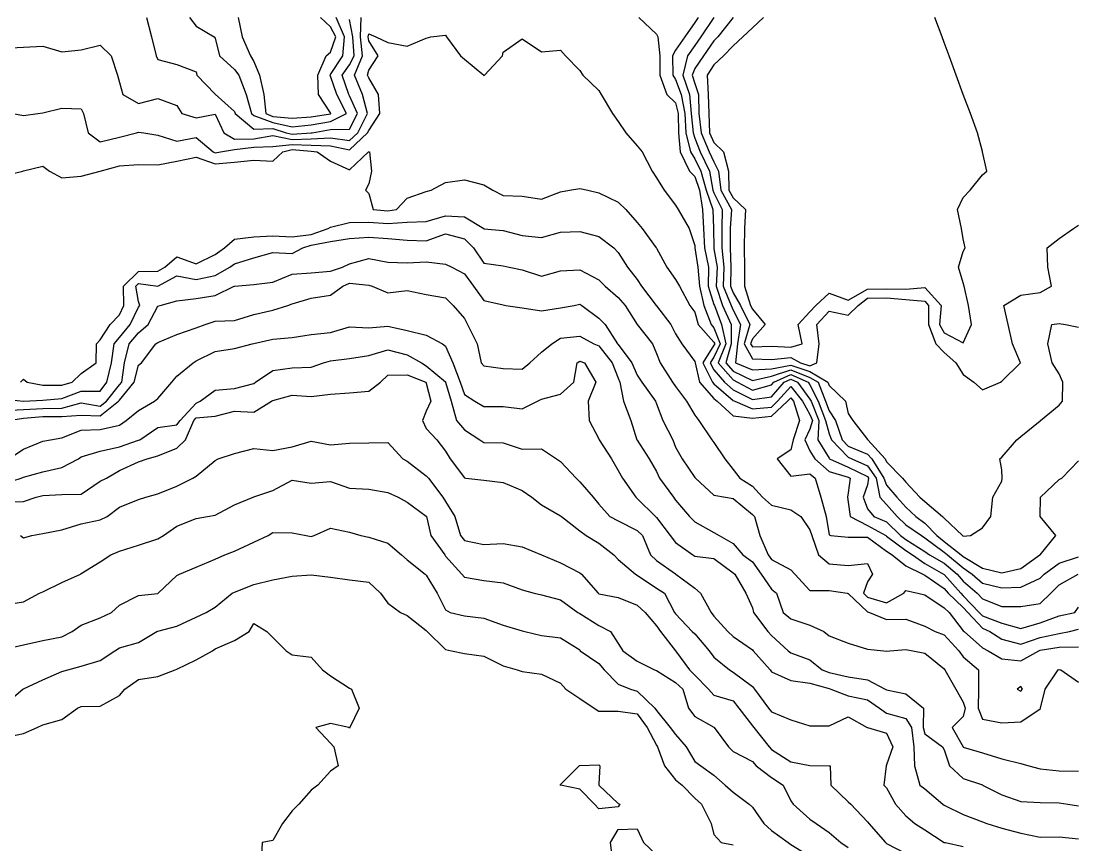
# Model space of a CAD drawing. Header units: metres. Extents: x 2681030 to 2681330, y 1246000 to 1246290.
# Drawn here: x 2681222.69 to 2681250.16, y 1246122.69 to 1246144.16 of the extents above; entities that cross this region are included whole.
import ezdxf

# ---------------------------------------------------------------- set-up
doc = ezdxf.new("R2010")
doc.units = ezdxf.units.M
doc.layers.add('BASIS_HOEHENLINIEN', color=8, linetype='Continuous')

msp = doc.modelspace()

# ---------------------------------------------------------------- linework, layer by layer
at = {"layer": 'BASIS_HOEHENLINIEN'}
for points in [[(2681222.25, 1246143.452, 0), (2681222.75, 1246143.478, 0), (2681223.25, 1246143.506, 0), (2681223.75, 1246143.356, 0), (2681224.25, 1246143.409, 0), (2681224.75, 1246143.529, 0), (2681225.032, 1246143.25, 0), (2681225.201, 1246142.75, 0), (2681225.25, 1246142.562, 0), (2681225.341, 1246142.25, 0), (2681225.75, 1246142.012, 0), (2681226.25, 1246142.145, 0), (2681226.75, 1246141.963, 0), (2681226.876, 1246141.75, 0), (2681227.25, 1246141.639, 0), (2681227.75, 1246141.737, 0), (2681227.975, 1246141.25, 0), (2681228.25, 1246141.08, 0), (2681228.75, 1246141.09, 0), (2681229.25, 1246141.174, 0), (2681229.75, 1246141.075, 0), (2681230.25, 1246141.087, 0), (2681230.75, 1246141.12, 0), (2681231.25, 1246141.049, 0), (2681231.461, 1246141.25, 0), (2681231.717, 1246141.75, 0), (2681231.589, 1246142.25, 0), (2681231.378, 1246142.75, 0), (2681231.588, 1246143.25, 0), (2681231.534, 1246143.75, 0), (2681231.551, 1246144.25, 0)], [(2681225.959, 1246144.25, 0), (2681226.089, 1246143.75, 0), (2681226.204, 1246143.25, 0), (2681226.25, 1246143.16, 0), (2681226.75, 1246143.026, 0), (2681227.25, 1246142.836, 0), (2681227.271, 1246142.75, 0), (2681227.75, 1246142.251, 0), (2681227.752, 1246142.25, 0), (2681228.25, 1246141.805, 0), (2681228.265, 1246141.75, 0), (2681228.75, 1246141.344, 0), (2681229.25, 1246141.364, 0), (2681229.599, 1246141.25, 0), (2681229.75, 1246141.208, 0), (2681230.25, 1246141.246, 0), (2681230.277, 1246141.25, 0), (2681230.75, 1246141.33, 0), (2681231.25, 1246141.341, 0), (2681231.459, 1246141.75, 0), (2681231.25, 1246142.213, 0), (2681231.229, 1246142.25, 0), (2681231.055, 1246142.75, 0), (2681231.25, 1246143.022, 0), (2681231.366, 1246143.25, 0), (2681231.333, 1246143.75, 0), (2681231.25, 1246144.197, 0)], [(2681227.074, 1246144.25, 0), (2681227.25, 1246144.026, 0), (2681227.719, 1246143.75, 0), (2681227.75, 1246143.71, 0), (2681227.861, 1246143.25, 0), (2681228.25, 1246142.899, 0), (2681228.365, 1246142.75, 0), (2681228.556, 1246142.25, 0), (2681228.693, 1246141.75, 0), (2681228.75, 1246141.703, 0), (2681229.25, 1246141.519, 0), (2681229.75, 1246141.406, 0), (2681230.25, 1246141.455, 0), (2681230.75, 1246141.538, 0), (2681231.172, 1246141.75, 0), (2681230.915, 1246142.25, 0), (2681230.75, 1246142.725, 0), (2681230.741, 1246142.75, 0), (2681230.75, 1246142.765, 0), (2681231.07, 1246143.25, 0), (2681231.116, 1246143.75, 0), (2681230.9, 1246144.25, 0)], [(2681228.342, 1246144.25, 0), (2681228.451, 1246143.75, 0), (2681228.664, 1246143.25, 0), (2681228.75, 1246143.103, 0), (2681228.898, 1246142.75, 0), (2681229.011, 1246142.25, 0), (2681229.07, 1246141.75, 0), (2681229.25, 1246141.674, 0), (2681229.75, 1246141.633, 0), (2681230.25, 1246141.665, 0), (2681230.75, 1246141.746, 0), (2681230.758, 1246141.75, 0), (2681230.75, 1246141.769, 0), (2681230.44, 1246142.25, 0), (2681230.42, 1246142.75, 0), (2681230.64, 1246143.25, 0), (2681230.75, 1246143.348, 0), (2681230.888, 1246143.75, 0), (2681230.75, 1246144.013, 0), (2681230.492, 1246144.25, 0)], [(2681238.79, 1246144.25, 0), (2681239.25, 1246143.821, 0), (2681239.285, 1246143.75, 0), (2681239.339, 1246143.25, 0), (2681239.335, 1246142.75, 0), (2681239.523, 1246142.25, 0), (2681239.75, 1246142.032, 0), (2681239.82, 1246141.75, 0), (2681239.827, 1246141.25, 0), (2681239.87, 1246140.75, 0), (2681240.112, 1246140.25, 0), (2681240.25, 1246140.111, 0), (2681240.374, 1246139.75, 0), (2681240.45, 1246139.25, 0), (2681240.478, 1246138.75, 0), (2681240.499, 1246138.25, 0), (2681240.604, 1246137.75, 0), (2681240.596, 1246137.25, 0), (2681240.75, 1246136.777, 0), (2681240.759, 1246136.75, 0), (2681240.946, 1246136.25, 0), (2681241.057, 1246135.75, 0), (2681240.857, 1246135.25, 0), (2681241.25, 1246134.808, 0), (2681241.365, 1246134.75, 0), (2681241.75, 1246134.541, 0), (2681242.25, 1246134.681, 0), (2681242.31, 1246134.75, 0), (2681242.75, 1246134.948, 0), (2681243.201, 1246134.75, 0), (2681243.25, 1246134.684, 0), (2681243.47, 1246134.25, 0), (2681243.659, 1246133.75, 0), (2681243.75, 1246133.4, 0), (2681243.813, 1246133.25, 0), (2681244.25, 1246132.796, 0), (2681244.346, 1246132.75, 0), (2681244.75, 1246132.567, 0), (2681244.978, 1246132.25, 0), (2681245.076, 1246131.75, 0), (2681245.25, 1246131.559, 0), (2681245.527, 1246131.25, 0), (2681245.75, 1246131.029, 0), (2681246.156, 1246130.75, 0), (2681246.25, 1246130.697, 0), (2681246.75, 1246130.317, 0), (2681246.836, 1246130.25, 0), (2681247.25, 1246129.908, 0), (2681247.477, 1246129.75, 0), (2681247.75, 1246129.51, 0), (2681248.25, 1246129.39, 0), (2681248.75, 1246129.405, 0), (2681249.25, 1246129.638, 0), (2681249.361, 1246129.75, 0), (2681249.75, 1246130.03, 0), (2681250.25, 1246130.198, 0)], [(2681240.335, 1246144.25, 0), (2681240.25, 1246144.126, 0), (2681239.992, 1246143.75, 0), (2681239.75, 1246143.398, 0), (2681239.669, 1246143.25, 0), (2681239.681, 1246142.75, 0), (2681239.75, 1246142.637, 0), (2681239.897, 1246142.25, 0), (2681239.986, 1246141.75, 0), (2681240.016, 1246141.25, 0), (2681240.14, 1246140.75, 0), (2681240.25, 1246140.571, 0), (2681240.411, 1246140.25, 0), (2681240.549, 1246139.75, 0), (2681240.723, 1246139.25, 0), (2681240.733, 1246138.75, 0), (2681240.745, 1246138.25, 0), (2681240.75, 1246138.228, 0), (2681240.832, 1246137.75, 0), (2681240.806, 1246137.25, 0), (2681240.976, 1246136.75, 0), (2681241.196, 1246136.25, 0), (2681241.202, 1246135.75, 0), (2681241.062, 1246135.25, 0), (2681241.25, 1246135.039, 0), (2681241.75, 1246134.792, 0), (2681242.25, 1246134.903, 0), (2681242.75, 1246135.07, 0), (2681243.25, 1246134.874, 0), (2681243.462, 1246134.75, 0), (2681243.66, 1246134.25, 0), (2681243.75, 1246133.999, 0), (2681243.915, 1246133.75, 0), (2681244.092, 1246133.25, 0), (2681244.25, 1246133.085, 0), (2681244.75, 1246132.877, 0), (2681244.868, 1246132.75, 0), (2681245.176, 1246132.25, 0), (2681245.25, 1246132.061, 0), (2681245.516, 1246131.75, 0), (2681245.75, 1246131.491, 0), (2681246.015, 1246131.25, 0), (2681246.25, 1246131.079, 0), (2681246.556, 1246130.75, 0), (2681246.75, 1246130.598, 0), (2681247.194, 1246130.25, 0), (2681247.25, 1246130.204, 0), (2681247.75, 1246129.906, 0), (2681248.25, 1246129.777, 0), (2681248.75, 1246129.894, 0), (2681249.246, 1246130.25, 0), (2681249.25, 1246130.254, 0), (2681249.664, 1246130.75, 0), (2681249.251, 1246131.25, 0), (2681249.266, 1246131.75, 0), (2681249.75, 1246132.211, 0), (2681249.818, 1246132.25, 0), (2681250.25, 1246132.703, 0)], [(2681240.749, 1246144.25, 0), (2681240.406, 1246143.75, 0), (2681240.25, 1246143.523, 0), (2681240.062, 1246143.25, 0), (2681239.942, 1246142.75, 0), (2681240.114, 1246142.25, 0), (2681240.153, 1246141.75, 0), (2681240.204, 1246141.25, 0), (2681240.25, 1246141.105, 0), (2681240.391, 1246140.75, 0), (2681240.632, 1246140.25, 0), (2681240.724, 1246139.75, 0), (2681240.75, 1246139.68, 0), (2681240.966, 1246139.25, 0), (2681240.955, 1246138.75, 0), (2681240.957, 1246138.25, 0), (2681241.009, 1246137.75, 0), (2681240.992, 1246137.25, 0), (2681241.194, 1246136.75, 0), (2681241.25, 1246136.626, 0), (2681241.44, 1246136.25, 0), (2681241.364, 1246135.75, 0), (2681241.309, 1246135.25, 0), (2681241.75, 1246135.068, 0), (2681242.25, 1246135.1, 0), (2681242.75, 1246135.192, 0), (2681243.25, 1246135.025, 0), (2681243.72, 1246134.75, 0), (2681243.75, 1246134.661, 0), (2681244.176, 1246134.25, 0), (2681244.25, 1246133.929, 0), (2681244.37, 1246133.75, 0), (2681244.75, 1246133.258, 0), (2681244.757, 1246133.25, 0), (2681245.213, 1246132.75, 0), (2681245.25, 1246132.677, 0), (2681245.667, 1246132.25, 0), (2681245.75, 1246132.144, 0), (2681246.12, 1246131.75, 0), (2681246.25, 1246131.638, 0), (2681246.709, 1246131.25, 0), (2681246.75, 1246131.201, 0), (2681247.226, 1246130.75, 0), (2681247.25, 1246130.737, 0), (2681247.441, 1246130.75, 0), (2681247.75, 1246130.95, 0), (2681247.969, 1246131.25, 0), (2681248.019, 1246131.75, 0), (2681248.25, 1246132.169, 0), (2681248.263, 1246132.25, 0), (2681248.25, 1246132.461, 0), (2681248.205, 1246132.75, 0), (2681248.25, 1246132.797, 0), (2681248.648, 1246133.25, 0), (2681248.75, 1246133.333, 0), (2681249.25, 1246133.74, 0), (2681249.263, 1246133.75, 0), (2681249.75, 1246134.147, 0), (2681249.838, 1246134.25, 0), (2681249.848, 1246134.75, 0), (2681249.75, 1246134.964, 0), (2681249.563, 1246135.25, 0), (2681249.452, 1246135.75, 0), (2681249.56, 1246136.25, 0), (2681249.75, 1246136.282, 0), (2681249.911, 1246136.25, 0), (2681250.25, 1246136.179, 0)], [(2681241.246, 1246144.25, 0), (2681240.849, 1246143.75, 0), (2681240.75, 1246143.648, 0), (2681240.476, 1246143.25, 0), (2681240.25, 1246142.92, 0), (2681240.182, 1246142.75, 0), (2681240.25, 1246142.534, 0), (2681240.344, 1246142.25, 0), (2681240.358, 1246141.75, 0), (2681240.416, 1246141.25, 0), (2681240.628, 1246140.75, 0), (2681240.75, 1246140.488, 0), (2681240.87, 1246140.25, 0), (2681240.929, 1246139.75, 0), (2681241.205, 1246139.25, 0), (2681241.174, 1246138.75, 0), (2681241.168, 1246138.25, 0), (2681241.186, 1246137.75, 0), (2681241.177, 1246137.25, 0), (2681241.25, 1246137.077, 0), (2681241.443, 1246136.75, 0), (2681241.683, 1246136.25, 0), (2681241.535, 1246135.75, 0), (2681241.75, 1246135.356, 0), (2681242.25, 1246135.336, 0), (2681242.75, 1246135.392, 0), (2681243.007, 1246135.25, 0), (2681243.25, 1246135.175, 0), (2681243.433, 1246135.25, 0), (2681243.496, 1246135.75, 0), (2681243.428, 1246136.25, 0), (2681243.75, 1246136.599, 0), (2681244.25, 1246136.496, 0), (2681244.511, 1246136.75, 0), (2681244.75, 1246136.939, 0), (2681245.25, 1246136.946, 0), (2681245.75, 1246136.9, 0), (2681246.25, 1246136.856, 0), (2681246.345, 1246136.75, 0), (2681246.338, 1246136.25, 0), (2681246.534, 1246135.75, 0), (2681246.75, 1246135.523, 0), (2681247.055, 1246135.25, 0), (2681247.25, 1246134.953, 0), (2681247.523, 1246134.75, 0), (2681247.75, 1246134.546, 0), (2681248.217, 1246134.75, 0), (2681248.25, 1246134.777, 0), (2681248.739, 1246135.25, 0), (2681248.528, 1246135.75, 0), (2681248.416, 1246136.25, 0), (2681248.309, 1246136.75, 0), (2681248.75, 1246137.018, 0), (2681249.25, 1246137.088, 0), (2681249.55, 1246137.25, 0), (2681249.452, 1246137.75, 0), (2681249.436, 1246138.25, 0), (2681249.75, 1246138.494, 0), (2681250.121, 1246138.75, 0), (2681250.25, 1246138.839, 0)], [(2681242.04, 1246144.25, 0), (2681241.75, 1246143.98, 0), (2681241.503, 1246143.75, 0), (2681241.25, 1246143.515, 0), (2681240.994, 1246143.25, 0), (2681240.75, 1246143.022, 0), (2681240.57, 1246142.75, 0), (2681240.597, 1246142.25, 0), (2681240.618, 1246141.75, 0), (2681240.635, 1246141.25, 0), (2681240.75, 1246140.991, 0), (2681241.002, 1246140.75, 0), (2681241.128, 1246140.25, 0), (2681241.139, 1246139.75, 0), (2681241.25, 1246139.553, 0), (2681241.573, 1246139.25, 0), (2681241.542, 1246138.75, 0), (2681241.537, 1246138.25, 0), (2681241.544, 1246137.75, 0), (2681241.547, 1246137.25, 0), (2681241.703, 1246136.75, 0), (2681241.75, 1246136.649, 0), (2681242.084, 1246136.25, 0), (2681241.75, 1246135.882, 0), (2681241.706, 1246135.75, 0), (2681241.75, 1246135.669, 0), (2681242.25, 1246135.691, 0), (2681242.75, 1246135.664, 0), (2681243.047, 1246135.75, 0), (2681242.948, 1246136.25, 0), (2681243.25, 1246136.579, 0), (2681243.403, 1246136.75, 0), (2681243.75, 1246137.07, 0), (2681244.25, 1246136.883, 0), (2681244.75, 1246137.177, 0), (2681245.25, 1246137.179, 0), (2681245.75, 1246137.175, 0), (2681246.25, 1246137.219, 0), (2681246.673, 1246136.75, 0), (2681246.633, 1246136.25, 0), (2681246.75, 1246136.036, 0), (2681247.25, 1246135.774, 0), (2681247.461, 1246136.25, 0), (2681247.381, 1246136.75, 0), (2681247.27, 1246137.25, 0), (2681247.25, 1246137.338, 0), (2681247.126, 1246137.75, 0), (2681247.25, 1246138.158, 0), (2681247.296, 1246138.25, 0), (2681247.25, 1246138.487, 0), (2681247.198, 1246138.75, 0), (2681247.1, 1246139.25, 0), (2681247.25, 1246139.565, 0), (2681247.427, 1246139.75, 0), (2681247.75, 1246140.15, 0), (2681247.861, 1246140.25, 0), (2681247.754, 1246140.75, 0), (2681247.75, 1246140.764, 0), (2681247.619, 1246141.25, 0), (2681247.434, 1246141.75, 0), (2681247.25, 1246142.248, 0), (2681247.249, 1246142.25, 0), (2681247.065, 1246142.75, 0), (2681246.88, 1246143.25, 0), (2681246.75, 1246143.603, 0), (2681246.695, 1246143.75, 0), (2681246.511, 1246144.25, 0)], [(2681222.468, 1246141.75, 0), (2681222.75, 1246141.703, 0), (2681223.12, 1246141.75, 0), (2681223.25, 1246141.766, 0), (2681223.75, 1246141.892, 0), (2681224.25, 1246141.874, 0), (2681224.313, 1246141.75, 0), (2681224.432, 1246141.25, 0), (2681224.75, 1246141.015, 0), (2681225.25, 1246141.131, 0), (2681225.694, 1246141.25, 0), (2681225.75, 1246141.265, 0), (2681225.884, 1246141.25, 0), (2681226.25, 1246141.186, 0), (2681226.75, 1246141.027, 0), (2681227.25, 1246141.126, 0), (2681227.697, 1246140.75, 0), (2681227.75, 1246140.725, 0), (2681227.883, 1246140.75, 0), (2681228.25, 1246140.814, 0), (2681228.75, 1246140.872, 0), (2681229.25, 1246140.893, 0), (2681229.75, 1246140.943, 0), (2681230.25, 1246140.928, 0), (2681230.75, 1246140.909, 0), (2681231.25, 1246140.803, 0), (2681231.719, 1246141.25, 0), (2681231.75, 1246141.31, 0), (2681232.039, 1246141.75, 0), (2681232.007, 1246142.25, 0), (2681231.75, 1246142.679, 0), (2681231.719, 1246142.75, 0), (2681231.75, 1246142.876, 0), (2681231.999, 1246143.25, 0), (2681231.75, 1246143.647, 0), (2681231.736, 1246143.75, 0), (2681231.75, 1246143.83, 0), (2681231.936, 1246143.75, 0), (2681232.25, 1246143.599, 0), (2681232.75, 1246143.503, 0), (2681233.25, 1246143.717, 0), (2681233.371, 1246143.75, 0), (2681233.75, 1246143.79, 0), (2681233.775, 1246143.75, 0), (2681234.144, 1246143.25, 0), (2681234.25, 1246143.169, 0), (2681234.746, 1246142.75, 0), (2681234.75, 1246142.741, 0), (2681234.764, 1246142.75, 0), (2681235.24, 1246143.25, 0), (2681235.25, 1246143.346, 0), (2681235.75, 1246143.7, 0), (2681236.25, 1246143.36, 0), (2681236.75, 1246143.397, 0), (2681236.881, 1246143.25, 0), (2681237.25, 1246142.869, 0), (2681237.33, 1246142.75, 0), (2681237.75, 1246142.352, 0), (2681237.809, 1246142.25, 0), (2681238.105, 1246141.75, 0), (2681238.25, 1246141.541, 0), (2681238.452, 1246141.25, 0), (2681238.75, 1246140.911, 0), (2681238.876, 1246140.75, 0), (2681239.135, 1246140.25, 0), (2681239.25, 1246140.07, 0), (2681239.453, 1246139.75, 0), (2681239.75, 1246139.358, 0), (2681239.815, 1246139.25, 0), (2681240.102, 1246138.75, 0), (2681240.25, 1246138.314, 0), (2681240.254, 1246138.25, 0), (2681240.331, 1246137.75, 0), (2681240.376, 1246137.25, 0), (2681240.488, 1246136.75, 0), (2681240.676, 1246136.25, 0), (2681240.75, 1246136.169, 0), (2681240.913, 1246135.75, 0), (2681240.75, 1246135.4, 0), (2681240.654, 1246135.25, 0), (2681240.75, 1246135.075, 0), (2681241.022, 1246134.75, 0), (2681241.25, 1246134.546, 0), (2681241.75, 1246134.294, 0), (2681242.25, 1246134.369, 0), (2681242.581, 1246134.75, 0), (2681242.75, 1246134.826, 0), (2681242.923, 1246134.75, 0), (2681243.25, 1246134.308, 0), (2681243.279, 1246134.25, 0), (2681243.487, 1246133.75, 0), (2681243.456, 1246133.25, 0), (2681243.75, 1246132.766, 0), (2681243.764, 1246132.75, 0), (2681244.25, 1246132.533, 0), (2681244.75, 1246132.291, 0), (2681244.779, 1246132.25, 0), (2681244.75, 1246132.078, 0), (2681244.638, 1246131.75, 0), (2681244.75, 1246131.449, 0), (2681244.914, 1246131.25, 0), (2681245.25, 1246131.108, 0), (2681245.61, 1246130.75, 0), (2681245.75, 1246130.645, 0), (2681246.25, 1246130.335, 0), (2681246.368, 1246130.25, 0), (2681246.75, 1246130.031, 0), (2681247.089, 1246129.75, 0), (2681247.25, 1246129.565, 0), (2681247.612, 1246129.25, 0), (2681247.75, 1246129.102, 0), (2681248.25, 1246128.906, 0), (2681248.75, 1246128.905, 0), (2681249.25, 1246128.979, 0), (2681249.534, 1246129.25, 0), (2681249.75, 1246129.467, 0), (2681250.247, 1246129.75, 0)], [(2681222.25, 1246140.136, 0), (2681222.728, 1246140.25, 0), (2681222.75, 1246140.255, 0), (2681223.25, 1246140.382, 0), (2681223.43, 1246140.25, 0), (2681223.75, 1246140.074, 0), (2681224.25, 1246140.117, 0), (2681224.747, 1246140.25, 0), (2681224.75, 1246140.251, 0), (2681225.25, 1246140.385, 0), (2681225.75, 1246140.425, 0), (2681226.25, 1246140.409, 0), (2681226.75, 1246140.508, 0), (2681227.25, 1246140.609, 0), (2681227.75, 1246140.439, 0), (2681228.25, 1246140.479, 0), (2681228.75, 1246140.538, 0), (2681229.25, 1246140.508, 0), (2681229.511, 1246140.75, 0), (2681229.75, 1246140.81, 0), (2681230.25, 1246140.768, 0), (2681230.408, 1246140.75, 0), (2681230.75, 1246140.508, 0), (2681231.25, 1246140.28, 0), (2681231.747, 1246140.75, 0), (2681231.75, 1246140.752, 0), (2681231.766, 1246140.75, 0), (2681231.822, 1246140.25, 0), (2681231.75, 1246139.919, 0), (2681231.663, 1246139.75, 0), (2681231.75, 1246139.669, 0), (2681231.862, 1246139.25, 0), (2681232.25, 1246139.213, 0), (2681232.473, 1246139.25, 0), (2681232.75, 1246139.542, 0), (2681233.25, 1246139.715, 0), (2681233.38, 1246139.75, 0), (2681233.75, 1246139.957, 0), (2681234.25, 1246140.026, 0), (2681234.75, 1246139.888, 0), (2681234.987, 1246139.75, 0), (2681235.25, 1246139.615, 0), (2681235.75, 1246139.599, 0), (2681236.25, 1246139.52, 0), (2681236.75, 1246139.71, 0), (2681236.984, 1246139.75, 0), (2681237.25, 1246139.796, 0), (2681237.457, 1246139.75, 0), (2681237.75, 1246139.685, 0), (2681238.25, 1246139.44, 0), (2681238.45, 1246139.25, 0), (2681238.75, 1246138.906, 0), (2681238.879, 1246138.75, 0), (2681239.246, 1246138.25, 0), (2681239.25, 1246138.243, 0), (2681239.52, 1246137.75, 0), (2681239.75, 1246137.429, 0), (2681239.854, 1246137.25, 0), (2681240.123, 1246136.75, 0), (2681240.25, 1246136.576, 0), (2681240.334, 1246136.25, 0), (2681240.75, 1246135.796, 0), (2681240.768, 1246135.75, 0), (2681240.75, 1246135.712, 0), (2681240.455, 1246135.25, 0), (2681240.714, 1246134.75, 0), (2681240.75, 1246134.709, 0), (2681241.25, 1246134.273, 0), (2681241.297, 1246134.25, 0), (2681241.75, 1246134.054, 0), (2681242.25, 1246134.102, 0), (2681242.409, 1246134.25, 0), (2681242.75, 1246134.639, 0), (2681243.055, 1246134.25, 0), (2681243.25, 1246133.906, 0), (2681243.316, 1246133.75, 0), (2681243.25, 1246133.522, 0), (2681243.114, 1246133.25, 0), (2681243.25, 1246132.962, 0), (2681243.378, 1246132.75, 0), (2681243.75, 1246132.42, 0), (2681244.25, 1246132.275, 0), (2681244.302, 1246132.25, 0), (2681244.25, 1246131.864, 0), (2681244.229, 1246131.75, 0), (2681244.25, 1246131.626, 0), (2681244.298, 1246131.25, 0), (2681244.75, 1246131.016, 0), (2681245.227, 1246130.75, 0), (2681245.25, 1246130.733, 0), (2681245.75, 1246130.363, 0), (2681245.921, 1246130.25, 0), (2681246.25, 1246130.026, 0), (2681246.737, 1246129.75, 0), (2681246.75, 1246129.741, 0), (2681247.181, 1246129.25, 0), (2681247.25, 1246129.184, 0), (2681247.666, 1246128.75, 0), (2681247.75, 1246128.658, 0), (2681248.25, 1246128.472, 0), (2681248.75, 1246128.326, 0), (2681249.25, 1246128.475, 0), (2681249.75, 1246128.66, 0), (2681250.154, 1246128.75, 0), (2681250.25, 1246128.889, 0)], [(2681222.674, 1246134.75, 0), (2681222.75, 1246134.826, 0), (2681222.849, 1246134.75, 0), (2681223.25, 1246134.668, 0), (2681223.75, 1246134.668, 0), (2681224.018, 1246134.75, 0), (2681224.25, 1246134.978, 0), (2681224.643, 1246135.25, 0), (2681224.652, 1246135.75, 0), (2681224.75, 1246135.85, 0), (2681225.01, 1246136.25, 0), (2681225.25, 1246136.506, 0), (2681225.364, 1246136.75, 0), (2681225.356, 1246137.25, 0), (2681225.75, 1246137.637, 0), (2681226.25, 1246137.643, 0), (2681226.43, 1246137.75, 0), (2681226.75, 1246138.015, 0), (2681227.25, 1246137.837, 0), (2681227.75, 1246138.08, 0), (2681227.985, 1246138.25, 0), (2681228.25, 1246138.473, 0), (2681228.75, 1246138.541, 0), (2681229.25, 1246138.561, 0), (2681229.75, 1246138.535, 0), (2681230.25, 1246138.599, 0), (2681230.688, 1246138.75, 0), (2681230.75, 1246138.788, 0), (2681231.25, 1246138.911, 0), (2681231.75, 1246138.921, 0), (2681232.25, 1246138.88, 0), (2681232.75, 1246138.915, 0), (2681233.25, 1246138.936, 0), (2681233.75, 1246139.088, 0), (2681234.25, 1246139.06, 0), (2681234.746, 1246138.75, 0), (2681234.75, 1246138.746, 0), (2681235.25, 1246138.704, 0), (2681235.75, 1246138.574, 0), (2681236.25, 1246138.518, 0), (2681236.75, 1246138.66, 0), (2681237.25, 1246138.676, 0), (2681237.75, 1246138.547, 0), (2681238.136, 1246138.25, 0), (2681238.25, 1246138.127, 0), (2681238.491, 1246137.75, 0), (2681238.75, 1246137.425, 0), (2681238.864, 1246137.25, 0), (2681239.24, 1246136.75, 0), (2681239.25, 1246136.736, 0), (2681239.624, 1246136.25, 0), (2681239.75, 1246136.013, 0), (2681239.908, 1246135.75, 0), (2681240.25, 1246135.288, 0), (2681240.256, 1246135.25, 0), (2681240.374, 1246134.75, 0), (2681240.75, 1246134.324, 0), (2681240.837, 1246134.25, 0), (2681241.25, 1246133.876, 0), (2681241.75, 1246133.814, 0), (2681242.25, 1246133.863, 0), (2681242.667, 1246134.25, 0), (2681242.75, 1246134.344, 0), (2681242.824, 1246134.25, 0), (2681242.981, 1246133.75, 0), (2681242.818, 1246133.25, 0), (2681242.75, 1246132.983, 0), (2681242.4, 1246132.75, 0), (2681242.75, 1246132.297, 0), (2681243.25, 1246132.362, 0), (2681243.389, 1246132.25, 0), (2681243.538, 1246131.75, 0), (2681243.672, 1246131.25, 0), (2681243.75, 1246130.77, 0), (2681243.798, 1246130.75, 0), (2681244.25, 1246130.707, 0), (2681244.75, 1246130.709, 0), (2681245.25, 1246130.348, 0), (2681245.399, 1246130.25, 0), (2681245.75, 1246129.966, 0), (2681246.192, 1246129.75, 0), (2681246.25, 1246129.72, 0), (2681246.75, 1246129.369, 0), (2681246.855, 1246129.25, 0), (2681247.25, 1246128.874, 0), (2681247.369, 1246128.75, 0), (2681247.75, 1246128.335, 0), (2681247.939, 1246128.25, 0), (2681248.25, 1246128.054, 0), (2681248.75, 1246127.923, 0), (2681249.25, 1246128.093, 0), (2681249.75, 1246128.197, 0), (2681250.017, 1246128.25, 0), (2681250.25, 1246128.31, 0)], [(2681222.25, 1246134.306, 0), (2681222.75, 1246134.255, 0), (2681223.25, 1246134.284, 0), (2681223.75, 1246134.324, 0), (2681224.25, 1246134.511, 0), (2681224.75, 1246134.517, 0), (2681224.923, 1246134.75, 0), (2681225.044, 1246135.25, 0), (2681225.112, 1246135.75, 0), (2681225.25, 1246135.915, 0), (2681225.533, 1246136.25, 0), (2681225.75, 1246136.701, 0), (2681225.778, 1246136.75, 0), (2681225.75, 1246136.854, 0), (2681225.677, 1246137.25, 0), (2681225.75, 1246137.321, 0), (2681226.25, 1246137.25, 0), (2681226.75, 1246137.521, 0), (2681227.25, 1246137.422, 0), (2681227.75, 1246137.531, 0), (2681228.129, 1246137.75, 0), (2681228.25, 1246137.837, 0), (2681228.75, 1246137.991, 0), (2681229.25, 1246138.132, 0), (2681229.75, 1246138.104, 0), (2681230.031, 1246138.25, 0), (2681230.25, 1246138.32, 0), (2681230.75, 1246138.419, 0), (2681231.25, 1246138.492, 0), (2681231.75, 1246138.529, 0), (2681232.25, 1246138.493, 0), (2681232.75, 1246138.452, 0), (2681233.25, 1246138.429, 0), (2681233.75, 1246138.616, 0), (2681234.25, 1246138.487, 0), (2681234.484, 1246138.25, 0), (2681234.75, 1246137.851, 0), (2681235.25, 1246137.778, 0), (2681235.408, 1246137.75, 0), (2681235.75, 1246137.677, 0), (2681236.25, 1246137.51, 0), (2681236.75, 1246137.655, 0), (2681237.25, 1246137.677, 0), (2681237.75, 1246137.415, 0), (2681237.913, 1246137.25, 0), (2681238.25, 1246136.957, 0), (2681238.433, 1246136.75, 0), (2681238.749, 1246136.25, 0), (2681238.75, 1246136.249, 0), (2681239.149, 1246135.75, 0), (2681239.25, 1246135.496, 0), (2681239.348, 1246135.25, 0), (2681239.67, 1246134.75, 0), (2681239.75, 1246134.638, 0), (2681240.033, 1246134.25, 0), (2681240.25, 1246133.888, 0), (2681240.351, 1246133.75, 0), (2681240.697, 1246133.25, 0), (2681240.75, 1246133.174, 0), (2681241.031, 1246132.75, 0), (2681241.25, 1246132.476, 0), (2681241.42, 1246132.25, 0), (2681241.75, 1246132.041, 0), (2681242.015, 1246131.75, 0), (2681242.25, 1246131.54, 0), (2681242.75, 1246131.422, 0), (2681243.017, 1246131.25, 0), (2681243.25, 1246130.898, 0), (2681243.3, 1246130.75, 0), (2681243.475, 1246130.25, 0), (2681243.75, 1246130.015, 0), (2681244.25, 1246129.972, 0), (2681244.75, 1246130.023, 0), (2681244.885, 1246129.75, 0), (2681244.75, 1246129.545, 0), (2681244.648, 1246129.25, 0), (2681244.75, 1246129.15, 0), (2681245.25, 1246128.999, 0), (2681245.697, 1246129.25, 0), (2681245.75, 1246129.321, 0), (2681246.063, 1246129.25, 0), (2681246.25, 1246129.21, 0), (2681246.75, 1246128.866, 0), (2681246.877, 1246128.75, 0), (2681247.25, 1246128.272, 0), (2681247.268, 1246128.25, 0), (2681247.75, 1246127.83, 0), (2681247.9, 1246127.75, 0), (2681248.25, 1246127.543, 0), (2681248.75, 1246127.485, 0), (2681249.221, 1246127.75, 0), (2681249.25, 1246127.761, 0), (2681249.75, 1246127.842, 0), (2681250.25, 1246127.849, 0)], [(2681222.25, 1246134.012, 0), (2681222.75, 1246134.033, 0), (2681223.25, 1246134.061, 0), (2681223.75, 1246134.075, 0), (2681224.25, 1246134.208, 0), (2681224.75, 1246134.122, 0), (2681224.909, 1246134.25, 0), (2681225.25, 1246134.677, 0), (2681225.31, 1246134.75, 0), (2681225.383, 1246135.25, 0), (2681225.508, 1246135.75, 0), (2681225.75, 1246136.036, 0), (2681225.996, 1246136.25, 0), (2681226.25, 1246136.733, 0), (2681226.308, 1246136.75, 0), (2681226.75, 1246136.873, 0), (2681227.25, 1246136.926, 0), (2681227.75, 1246137.011, 0), (2681228.24, 1246137.25, 0), (2681228.25, 1246137.255, 0), (2681228.75, 1246137.291, 0), (2681229.25, 1246137.355, 0), (2681229.75, 1246137.565, 0), (2681230.25, 1246137.598, 0), (2681230.75, 1246137.645, 0), (2681231.069, 1246137.75, 0), (2681231.25, 1246137.837, 0), (2681231.75, 1246137.97, 0), (2681232.25, 1246137.875, 0), (2681232.75, 1246137.863, 0), (2681233.25, 1246137.885, 0), (2681233.75, 1246137.828, 0), (2681233.915, 1246137.75, 0), (2681234.25, 1246137.576, 0), (2681234.478, 1246137.25, 0), (2681234.75, 1246136.878, 0), (2681235.25, 1246136.761, 0), (2681235.321, 1246136.75, 0), (2681235.75, 1246136.688, 0), (2681236.25, 1246136.608, 0), (2681236.75, 1246136.687, 0), (2681237.108, 1246136.75, 0), (2681237.25, 1246136.779, 0), (2681237.302, 1246136.75, 0), (2681237.75, 1246136.42, 0), (2681237.911, 1246136.25, 0), (2681238.237, 1246135.75, 0), (2681238.25, 1246135.732, 0), (2681238.607, 1246135.25, 0), (2681238.75, 1246134.928, 0), (2681238.865, 1246134.75, 0), (2681239.225, 1246134.25, 0), (2681239.25, 1246134.186, 0), (2681239.419, 1246133.75, 0), (2681239.679, 1246133.25, 0), (2681239.75, 1246133.055, 0), (2681239.922, 1246132.75, 0), (2681240.25, 1246132.269, 0), (2681240.264, 1246132.25, 0), (2681240.75, 1246131.803, 0), (2681241.046, 1246131.75, 0), (2681241.25, 1246131.719, 0), (2681241.75, 1246131.299, 0), (2681241.809, 1246131.25, 0), (2681241.949, 1246130.75, 0), (2681242.164, 1246130.25, 0), (2681242.25, 1246130.124, 0), (2681242.75, 1246129.857, 0), (2681242.861, 1246129.75, 0), (2681243.25, 1246129.323, 0), (2681243.75, 1246129.32, 0), (2681244.226, 1246129.25, 0), (2681244.25, 1246129.243, 0), (2681244.75, 1246128.761, 0), (2681244.8, 1246128.75, 0), (2681245.25, 1246128.566, 0), (2681245.75, 1246128.57, 0), (2681246.25, 1246128.389, 0), (2681246.518, 1246128.25, 0), (2681246.75, 1246128.165, 0), (2681247.133, 1246127.75, 0), (2681247.25, 1246127.588, 0), (2681247.648, 1246127.25, 0), (2681247.646, 1246126.75, 0), (2681247.641, 1246126.25, 0), (2681247.75, 1246125.971, 0), (2681248.25, 1246125.873, 0), (2681248.75, 1246125.9, 0), (2681249.25, 1246126.234, 0), (2681249.264, 1246126.25, 0), (2681249.387, 1246126.75, 0), (2681249.72, 1246127.25, 0), (2681249.75, 1246127.264, 0), (2681249.791, 1246127.25, 0), (2681250.25, 1246126.93, 0)], [(2681222.36, 1246133.75, 0), (2681222.75, 1246133.813, 0), (2681223.25, 1246133.855, 0), (2681223.75, 1246133.852, 0), (2681224.25, 1246133.89, 0), (2681224.75, 1246133.869, 0), (2681225.225, 1246134.25, 0), (2681225.25, 1246134.282, 0), (2681225.631, 1246134.75, 0), (2681225.75, 1246135.194, 0), (2681225.822, 1246135.25, 0), (2681226.201, 1246135.75, 0), (2681226.25, 1246135.787, 0), (2681226.75, 1246135.992, 0), (2681227.25, 1246136.166, 0), (2681227.485, 1246136.25, 0), (2681227.75, 1246136.343, 0), (2681228.25, 1246136.354, 0), (2681228.75, 1246136.515, 0), (2681229.25, 1246136.625, 0), (2681229.636, 1246136.75, 0), (2681229.75, 1246136.79, 0), (2681230.25, 1246136.94, 0), (2681230.75, 1246137.02, 0), (2681231.077, 1246137.25, 0), (2681231.25, 1246137.33, 0), (2681231.75, 1246137.277, 0), (2681231.842, 1246137.25, 0), (2681232.25, 1246137.081, 0), (2681232.75, 1246137.134, 0), (2681233.25, 1246137.038, 0), (2681233.75, 1246136.944, 0), (2681233.954, 1246136.75, 0), (2681234.25, 1246136.412, 0), (2681234.325, 1246136.25, 0), (2681234.572, 1246135.75, 0), (2681234.679, 1246135.25, 0), (2681234.75, 1246135.175, 0), (2681235.25, 1246135.102, 0), (2681235.75, 1246135.086, 0), (2681235.953, 1246135.25, 0), (2681236.25, 1246135.527, 0), (2681236.523, 1246135.75, 0), (2681236.75, 1246135.895, 0), (2681237.25, 1246135.944, 0), (2681237.619, 1246135.75, 0), (2681237.75, 1246135.692, 0), (2681238.096, 1246135.25, 0), (2681238.25, 1246134.856, 0), (2681238.299, 1246134.75, 0), (2681238.388, 1246134.25, 0), (2681238.585, 1246133.75, 0), (2681238.741, 1246133.25, 0), (2681238.75, 1246133.234, 0), (2681239.063, 1246132.75, 0), (2681239.25, 1246132.423, 0), (2681239.333, 1246132.25, 0), (2681239.693, 1246131.75, 0), (2681239.75, 1246131.673, 0), (2681240.111, 1246131.25, 0), (2681240.25, 1246131.113, 0), (2681240.75, 1246130.83, 0), (2681240.885, 1246130.75, 0), (2681241.25, 1246130.547, 0), (2681241.503, 1246130.25, 0), (2681241.75, 1246130.07, 0), (2681241.98, 1246129.75, 0), (2681242.25, 1246129.359, 0), (2681242.382, 1246129.25, 0), (2681242.557, 1246128.75, 0), (2681242.75, 1246128.582, 0), (2681243.25, 1246128.413, 0), (2681243.615, 1246128.25, 0), (2681243.75, 1246128.143, 0), (2681244.25, 1246127.95, 0), (2681244.75, 1246127.794, 0), (2681245.174, 1246127.75, 0), (2681245.25, 1246127.743, 0), (2681245.332, 1246127.75, 0), (2681245.75, 1246127.784, 0), (2681245.931, 1246127.75, 0), (2681246.25, 1246127.685, 0), (2681246.75, 1246127.281, 0), (2681246.77, 1246127.25, 0), (2681247.057, 1246126.75, 0), (2681247.25, 1246126.414, 0), (2681247.302, 1246126.25, 0), (2681247.25, 1246126.034, 0), (2681246.956, 1246125.75, 0), (2681247.242, 1246125.25, 0), (2681247.25, 1246125.238, 0), (2681247.75, 1246125.088, 0), (2681248.25, 1246124.935, 0), (2681248.75, 1246124.808, 0), (2681248.961, 1246124.75, 0), (2681249.25, 1246124.676, 0), (2681249.75, 1246124.624, 0), (2681250.25, 1246124.614, 0)], [(2681222.367, 1246132.75, 0), (2681222.75, 1246133.007, 0), (2681223.25, 1246133.214, 0), (2681223.451, 1246133.25, 0), (2681223.75, 1246133.298, 0), (2681224.25, 1246133.501, 0), (2681224.75, 1246133.517, 0), (2681225.25, 1246133.627, 0), (2681225.428, 1246133.75, 0), (2681225.75, 1246134.007, 0), (2681226.166, 1246134.25, 0), (2681226.25, 1246134.328, 0), (2681226.615, 1246134.75, 0), (2681226.75, 1246134.905, 0), (2681227.173, 1246135.25, 0), (2681227.25, 1246135.302, 0), (2681227.75, 1246135.55, 0), (2681228.25, 1246135.623, 0), (2681228.714, 1246135.75, 0), (2681228.75, 1246135.761, 0), (2681229.25, 1246135.872, 0), (2681229.75, 1246135.916, 0), (2681230.25, 1246135.994, 0), (2681230.75, 1246136.047, 0), (2681231.25, 1246136.188, 0), (2681231.75, 1246136.162, 0), (2681232.25, 1246136.206, 0), (2681232.75, 1246136.099, 0), (2681233.25, 1246135.97, 0), (2681233.669, 1246135.75, 0), (2681233.75, 1246135.688, 0), (2681233.945, 1246135.25, 0), (2681234.133, 1246134.75, 0), (2681234.25, 1246134.427, 0), (2681234.519, 1246134.25, 0), (2681234.75, 1246134.114, 0), (2681235.25, 1246134.115, 0), (2681235.75, 1246134.057, 0), (2681236.146, 1246134.25, 0), (2681236.25, 1246134.305, 0), (2681236.75, 1246134.438, 0), (2681237.1, 1246134.75, 0), (2681237.186, 1246135.25, 0), (2681237.25, 1246135.297, 0), (2681237.377, 1246135.25, 0), (2681237.672, 1246134.75, 0), (2681237.472, 1246134.25, 0), (2681237.497, 1246133.75, 0), (2681237.75, 1246133.273, 0), (2681237.759, 1246133.25, 0), (2681238.081, 1246132.75, 0), (2681238.25, 1246132.446, 0), (2681238.362, 1246132.25, 0), (2681238.712, 1246131.75, 0), (2681238.75, 1246131.718, 0), (2681239.221, 1246131.25, 0), (2681239.25, 1246131.223, 0), (2681239.611, 1246130.75, 0), (2681239.75, 1246130.57, 0), (2681240.201, 1246130.25, 0), (2681240.25, 1246130.214, 0), (2681240.75, 1246130.15, 0), (2681241.25, 1246129.784, 0), (2681241.296, 1246129.75, 0), (2681241.583, 1246129.25, 0), (2681241.75, 1246128.866, 0), (2681241.776, 1246128.75, 0), (2681242.152, 1246128.25, 0), (2681242.25, 1246128.146, 0), (2681242.686, 1246127.75, 0), (2681242.75, 1246127.699, 0), (2681243.25, 1246127.515, 0), (2681243.569, 1246127.25, 0), (2681243.75, 1246127.185, 0), (2681244.25, 1246127.072, 0), (2681244.75, 1246126.992, 0), (2681245.213, 1246126.75, 0), (2681245.25, 1246126.731, 0), (2681245.75, 1246126.626, 0), (2681246.216, 1246126.25, 0), (2681246.206, 1246125.75, 0), (2681246.25, 1246125.588, 0), (2681246.708, 1246125.25, 0), (2681246.75, 1246125.164, 0), (2681246.89, 1246124.75, 0), (2681247.25, 1246124.422, 0), (2681247.75, 1246124.252, 0), (2681247.754, 1246124.25, 0), (2681248.25, 1246123.998, 0), (2681248.75, 1246123.823, 0), (2681249.25, 1246123.796, 0), (2681249.75, 1246123.785, 0), (2681249.973, 1246123.75, 0), (2681250.25, 1246123.707, 0)], [(2681222.25, 1246132.109, 0), (2681222.69, 1246132.25, 0), (2681222.75, 1246132.278, 0), (2681223.25, 1246132.415, 0), (2681223.75, 1246132.528, 0), (2681224.18, 1246132.75, 0), (2681224.25, 1246132.801, 0), (2681224.75, 1246132.948, 0), (2681225.25, 1246133.068, 0), (2681225.75, 1246133.235, 0), (2681225.778, 1246133.25, 0), (2681226.25, 1246133.566, 0), (2681226.75, 1246133.638, 0), (2681226.833, 1246133.75, 0), (2681227.25, 1246134.199, 0), (2681227.357, 1246134.25, 0), (2681227.75, 1246134.537, 0), (2681228.25, 1246134.588, 0), (2681228.75, 1246134.717, 0), (2681228.8, 1246134.75, 0), (2681229.25, 1246135.056, 0), (2681229.75, 1246135.125, 0), (2681230.25, 1246135.143, 0), (2681230.57, 1246135.25, 0), (2681230.75, 1246135.301, 0), (2681231.25, 1246135.366, 0), (2681231.75, 1246135.442, 0), (2681232.25, 1246135.596, 0), (2681232.75, 1246135.464, 0), (2681233.121, 1246135.25, 0), (2681233.25, 1246135.179, 0), (2681233.75, 1246134.755, 0), (2681233.753, 1246134.75, 0), (2681233.902, 1246134.25, 0), (2681234.04, 1246133.75, 0), (2681234.25, 1246133.508, 0), (2681234.646, 1246133.25, 0), (2681234.75, 1246133.18, 0), (2681235.25, 1246133.17, 0), (2681235.75, 1246133.004, 0), (2681236.25, 1246133.008, 0), (2681236.648, 1246132.75, 0), (2681236.75, 1246132.68, 0), (2681237.153, 1246132.25, 0), (2681237.25, 1246132.154, 0), (2681237.602, 1246131.75, 0), (2681237.75, 1246131.567, 0), (2681238.036, 1246131.25, 0), (2681238.25, 1246131.138, 0), (2681238.75, 1246130.881, 0), (2681238.887, 1246130.75, 0), (2681239.099, 1246130.25, 0), (2681239.25, 1246130.105, 0), (2681239.75, 1246129.755, 0), (2681239.756, 1246129.75, 0), (2681240.25, 1246129.385, 0), (2681240.398, 1246129.25, 0), (2681240.675, 1246128.75, 0), (2681240.75, 1246128.651, 0), (2681241.108, 1246128.25, 0), (2681241.25, 1246128.123, 0), (2681241.75, 1246127.774, 0), (2681241.772, 1246127.75, 0), (2681242.217, 1246127.25, 0), (2681242.25, 1246127.205, 0), (2681242.75, 1246126.975, 0), (2681243.25, 1246126.909, 0), (2681243.75, 1246126.766, 0), (2681243.796, 1246126.75, 0), (2681244.25, 1246126.578, 0), (2681244.75, 1246126.475, 0), (2681245.067, 1246126.25, 0), (2681245.25, 1246126.125, 0), (2681245.75, 1246125.987, 0), (2681245.901, 1246125.75, 0), (2681245.96, 1246125.25, 0), (2681245.978, 1246124.75, 0), (2681246.12, 1246124.25, 0), (2681246.25, 1246124.154, 0), (2681246.714, 1246123.75, 0), (2681246.75, 1246123.729, 0), (2681247.25, 1246123.479, 0), (2681247.75, 1246123.289, 0), (2681247.867, 1246123.25, 0), (2681248.25, 1246123.13, 0), (2681248.75, 1246122.993, 0), (2681249.25, 1246122.894, 0), (2681249.75, 1246122.904, 0), (2681250.25, 1246122.848, 0)], [(2681222.25, 1246131.625, 0), (2681222.75, 1246131.642, 0), (2681223.082, 1246131.75, 0), (2681223.25, 1246131.8, 0), (2681223.75, 1246131.822, 0), (2681224.25, 1246131.829, 0), (2681224.75, 1246132.171, 0), (2681224.915, 1246132.25, 0), (2681225.25, 1246132.449, 0), (2681225.75, 1246132.673, 0), (2681225.971, 1246132.75, 0), (2681226.25, 1246132.826, 0), (2681226.75, 1246133.031, 0), (2681226.969, 1246133.25, 0), (2681227.188, 1246133.75, 0), (2681227.25, 1246133.817, 0), (2681227.75, 1246133.859, 0), (2681228.25, 1246133.992, 0), (2681228.75, 1246133.971, 0), (2681229.213, 1246134.25, 0), (2681229.25, 1246134.272, 0), (2681229.75, 1246134.408, 0), (2681230.25, 1246134.376, 0), (2681230.75, 1246134.437, 0), (2681231.25, 1246134.474, 0), (2681231.75, 1246134.517, 0), (2681232.052, 1246134.75, 0), (2681232.25, 1246134.932, 0), (2681232.75, 1246134.942, 0), (2681233.234, 1246134.75, 0), (2681233.25, 1246134.725, 0), (2681233.372, 1246134.25, 0), (2681233.25, 1246133.991, 0), (2681233.152, 1246133.75, 0), (2681233.25, 1246133.544, 0), (2681233.526, 1246133.25, 0), (2681233.75, 1246132.953, 0), (2681233.874, 1246132.75, 0), (2681234.25, 1246132.254, 0), (2681234.278, 1246132.25, 0), (2681234.75, 1246132.194, 0), (2681235.25, 1246132.137, 0), (2681235.75, 1246131.93, 0), (2681236, 1246131.75, 0), (2681236.25, 1246131.55, 0), (2681236.75, 1246131.27, 0), (2681236.771, 1246131.25, 0), (2681237.25, 1246130.878, 0), (2681237.421, 1246130.75, 0), (2681237.75, 1246130.554, 0), (2681238.135, 1246130.25, 0), (2681238.25, 1246130.128, 0), (2681238.706, 1246129.75, 0), (2681238.75, 1246129.724, 0), (2681239.25, 1246129.384, 0), (2681239.461, 1246129.25, 0), (2681239.723, 1246128.75, 0), (2681239.75, 1246128.708, 0), (2681240.179, 1246128.25, 0), (2681240.25, 1246128.194, 0), (2681240.621, 1246127.75, 0), (2681240.75, 1246127.58, 0), (2681241.153, 1246127.25, 0), (2681241.25, 1246127.195, 0), (2681241.75, 1246126.821, 0), (2681241.804, 1246126.75, 0), (2681242.17, 1246126.25, 0), (2681242.25, 1246126.157, 0), (2681242.75, 1246125.952, 0), (2681243.25, 1246125.791, 0), (2681243.75, 1246125.797, 0), (2681244.25, 1246126.032, 0), (2681244.745, 1246125.75, 0), (2681244.75, 1246125.747, 0), (2681245.25, 1246125.6, 0), (2681245.408, 1246125.25, 0), (2681245.25, 1246124.78, 0), (2681245.239, 1246124.75, 0), (2681245.179, 1246124.25, 0), (2681245.25, 1246124.177, 0), (2681245.484, 1246123.75, 0), (2681245.75, 1246123.446, 0), (2681245.987, 1246123.25, 0), (2681246.25, 1246123.087, 0), (2681246.75, 1246122.757, 0), (2681246.781, 1246122.75, 0), (2681247.25, 1246122.651, 0)], [(2681222.672, 1246130.75, 0), (2681222.75, 1246130.689, 0), (2681222.967, 1246130.75, 0), (2681223.25, 1246130.803, 0), (2681223.75, 1246130.9, 0), (2681224.25, 1246131.054, 0), (2681224.75, 1246131.16, 0), (2681224.93, 1246131.25, 0), (2681225.25, 1246131.49, 0), (2681225.75, 1246131.694, 0), (2681225.939, 1246131.75, 0), (2681226.25, 1246131.836, 0), (2681226.75, 1246132.037, 0), (2681227.168, 1246132.25, 0), (2681227.25, 1246132.297, 0), (2681227.75, 1246132.711, 0), (2681227.821, 1246132.75, 0), (2681228.25, 1246132.887, 0), (2681228.75, 1246133.022, 0), (2681229.25, 1246132.972, 0), (2681229.75, 1246133.064, 0), (2681230.25, 1246133.209, 0), (2681230.75, 1246133.118, 0), (2681231.25, 1246133.156, 0), (2681231.75, 1246133.168, 0), (2681232.25, 1246133.18, 0), (2681232.638, 1246132.75, 0), (2681232.75, 1246132.688, 0), (2681233.25, 1246132.312, 0), (2681233.306, 1246132.25, 0), (2681233.683, 1246131.75, 0), (2681233.75, 1246131.642, 0), (2681233.995, 1246131.25, 0), (2681234.14, 1246130.75, 0), (2681234.25, 1246130.623, 0), (2681234.75, 1246130.523, 0), (2681235.25, 1246130.544, 0), (2681235.75, 1246130.457, 0), (2681236.25, 1246130.251, 0), (2681236.252, 1246130.25, 0), (2681236.75, 1246130.043, 0), (2681237.25, 1246129.777, 0), (2681237.295, 1246129.75, 0), (2681237.732, 1246129.25, 0), (2681237.75, 1246129.236, 0), (2681238.25, 1246129.142, 0), (2681238.75, 1246128.937, 0), (2681238.957, 1246128.75, 0), (2681239.25, 1246128.4, 0), (2681239.356, 1246128.25, 0), (2681239.749, 1246127.75, 0), (2681239.75, 1246127.749, 0), (2681240.108, 1246127.25, 0), (2681240.25, 1246127.117, 0), (2681240.607, 1246126.75, 0), (2681240.75, 1246126.596, 0), (2681241.25, 1246126.443, 0), (2681241.394, 1246126.25, 0), (2681241.75, 1246125.795, 0), (2681241.79, 1246125.75, 0), (2681242.187, 1246125.25, 0), (2681242.25, 1246125.18, 0), (2681242.75, 1246124.858, 0), (2681243.25, 1246124.759, 0), (2681243.75, 1246124.753, 0), (2681243.776, 1246124.75, 0), (2681243.797, 1246124.25, 0), (2681244.25, 1246123.815, 0), (2681244.32, 1246123.75, 0), (2681244.75, 1246123.295, 0), (2681244.789, 1246123.25, 0), (2681245.22, 1246122.75, 0), (2681245.25, 1246122.727, 0), (2681245.75, 1246122.465, 0)], [(2681222.25, 1246128.949, 0), (2681222.75, 1246129.026, 0), (2681223.166, 1246129.25, 0), (2681223.25, 1246129.284, 0), (2681223.75, 1246129.528, 0), (2681224.236, 1246129.75, 0), (2681224.25, 1246129.76, 0), (2681224.75, 1246130.071, 0), (2681225.023, 1246130.25, 0), (2681225.25, 1246130.343, 0), (2681225.75, 1246130.502, 0), (2681226.25, 1246130.667, 0), (2681226.397, 1246130.75, 0), (2681226.75, 1246130.995, 0), (2681227.25, 1246131.197, 0), (2681227.544, 1246131.25, 0), (2681227.75, 1246131.281, 0), (2681228.25, 1246131.557, 0), (2681228.733, 1246131.75, 0), (2681228.75, 1246131.758, 0), (2681229.25, 1246131.929, 0), (2681229.75, 1246132.195, 0), (2681230.25, 1246132.119, 0), (2681230.75, 1246132.157, 0), (2681231.25, 1246131.987, 0), (2681231.75, 1246131.962, 0), (2681232.25, 1246131.876, 0), (2681232.519, 1246131.75, 0), (2681232.75, 1246131.619, 0), (2681233.25, 1246131.258, 0), (2681233.256, 1246131.25, 0), (2681233.365, 1246130.75, 0), (2681233.731, 1246130.25, 0), (2681233.75, 1246130.219, 0), (2681234.175, 1246129.75, 0), (2681234.25, 1246129.671, 0), (2681234.75, 1246129.582, 0), (2681235.25, 1246129.521, 0), (2681235.75, 1246129.339, 0), (2681236.062, 1246129.25, 0), (2681236.25, 1246129.204, 0), (2681236.75, 1246129.079, 0), (2681237.198, 1246128.75, 0), (2681237.25, 1246128.723, 0), (2681237.75, 1246128.406, 0), (2681238.05, 1246128.25, 0), (2681238.25, 1246127.936, 0), (2681238.373, 1246127.75, 0), (2681238.75, 1246127.476, 0), (2681239.199, 1246127.25, 0), (2681239.25, 1246127.236, 0), (2681239.75, 1246126.926, 0), (2681239.937, 1246126.75, 0), (2681240.086, 1246126.25, 0), (2681240.25, 1246126.039, 0), (2681240.75, 1246125.757, 0), (2681240.757, 1246125.75, 0), (2681241.124, 1246125.25, 0), (2681241.25, 1246125.125, 0), (2681241.75, 1246124.862, 0), (2681241.849, 1246124.75, 0), (2681242.25, 1246124.447, 0), (2681242.549, 1246124.25, 0), (2681242.75, 1246123.835, 0), (2681242.813, 1246123.75, 0), (2681243.25, 1246123.362, 0), (2681243.415, 1246123.25, 0), (2681243.75, 1246123.014, 0), (2681244.054, 1246122.75, 0), (2681244.25, 1246122.622, 0)], [(2681222.25, 1246127.789, 0), (2681222.75, 1246127.902, 0), (2681223.25, 1246128.016, 0), (2681223.75, 1246128.112, 0), (2681224.021, 1246128.25, 0), (2681224.25, 1246128.417, 0), (2681224.75, 1246128.607, 0), (2681225.04, 1246128.75, 0), (2681225.25, 1246128.939, 0), (2681225.75, 1246129.194, 0), (2681226.25, 1246129.242, 0), (2681226.261, 1246129.25, 0), (2681226.75, 1246129.71, 0), (2681226.82, 1246129.75, 0), (2681227.25, 1246129.927, 0), (2681227.75, 1246130.137, 0), (2681227.999, 1246130.25, 0), (2681228.25, 1246130.348, 0), (2681228.75, 1246130.576, 0), (2681229.125, 1246130.75, 0), (2681229.25, 1246130.836, 0), (2681229.75, 1246130.819, 0), (2681230.114, 1246130.75, 0), (2681230.25, 1246130.725, 0), (2681230.327, 1246130.75, 0), (2681230.75, 1246130.941, 0), (2681231.25, 1246130.837, 0), (2681231.544, 1246130.75, 0), (2681231.75, 1246130.709, 0), (2681232.25, 1246130.553, 0), (2681232.601, 1246130.25, 0), (2681232.75, 1246130.118, 0), (2681233.218, 1246129.75, 0), (2681233.25, 1246129.721, 0), (2681233.533, 1246129.25, 0), (2681233.75, 1246128.815, 0), (2681233.868, 1246128.75, 0), (2681234.25, 1246128.657, 0), (2681234.75, 1246128.603, 0), (2681235.25, 1246128.417, 0), (2681235.75, 1246128.271, 0), (2681235.822, 1246128.25, 0), (2681236.25, 1246128.146, 0), (2681236.75, 1246128.085, 0), (2681237.25, 1246127.771, 0), (2681237.265, 1246127.75, 0), (2681237.75, 1246127.414, 0), (2681237.888, 1246127.25, 0), (2681238.25, 1246126.881, 0), (2681238.573, 1246126.75, 0), (2681238.75, 1246126.695, 0), (2681239.208, 1246126.25, 0), (2681239.25, 1246126.191, 0), (2681239.607, 1246125.75, 0), (2681239.75, 1246125.567, 0), (2681240.028, 1246125.25, 0), (2681240.25, 1246124.868, 0), (2681240.404, 1246124.75, 0), (2681240.75, 1246124.509, 0), (2681241.038, 1246124.25, 0), (2681241.25, 1246124.063, 0), (2681241.67, 1246123.75, 0), (2681241.75, 1246123.671, 0), (2681242.049, 1246123.25, 0), (2681242.25, 1246123.068, 0), (2681242.68, 1246122.75, 0), (2681242.75, 1246122.702, 0), (2681243.25, 1246122.394, 0)], [(2681222.25, 1246126.34, 0), (2681222.735, 1246126.75, 0), (2681222.75, 1246126.761, 0), (2681223.25, 1246126.993, 0), (2681223.75, 1246127.206, 0), (2681223.908, 1246127.25, 0), (2681224.25, 1246127.352, 0), (2681224.75, 1246127.5, 0), (2681225.134, 1246127.75, 0), (2681225.25, 1246127.827, 0), (2681225.75, 1246127.964, 0), (2681226.228, 1246128.25, 0), (2681226.25, 1246128.26, 0), (2681226.75, 1246128.39, 0), (2681227.25, 1246128.629, 0), (2681227.51, 1246128.75, 0), (2681227.75, 1246128.888, 0), (2681228.193, 1246129.25, 0), (2681228.25, 1246129.281, 0), (2681228.75, 1246129.476, 0), (2681229.25, 1246129.599, 0), (2681229.75, 1246129.691, 0), (2681230.25, 1246129.725, 0), (2681230.75, 1246129.664, 0), (2681231.25, 1246129.598, 0), (2681231.75, 1246129.538, 0), (2681232.059, 1246129.25, 0), (2681232.25, 1246128.989, 0), (2681232.578, 1246128.75, 0), (2681232.75, 1246128.668, 0), (2681233.25, 1246128.276, 0), (2681233.273, 1246128.25, 0), (2681233.75, 1246127.785, 0), (2681233.904, 1246127.75, 0), (2681234.25, 1246127.682, 0), (2681234.75, 1246127.611, 0), (2681235.25, 1246127.353, 0), (2681235.62, 1246127.25, 0), (2681235.75, 1246127.212, 0), (2681236.25, 1246127.144, 0), (2681236.75, 1246126.904, 0), (2681236.886, 1246126.75, 0), (2681237.25, 1246126.504, 0), (2681237.624, 1246126.25, 0), (2681237.75, 1246126.179, 0), (2681238.25, 1246126.177, 0), (2681238.75, 1246126.102, 0), (2681239.012, 1246125.75, 0), (2681239.25, 1246125.286, 0), (2681239.276, 1246125.25, 0), (2681239.456, 1246124.75, 0), (2681239.75, 1246124.383, 0), (2681239.917, 1246124.25, 0), (2681240.25, 1246123.906, 0), (2681240.427, 1246123.75, 0), (2681240.676, 1246123.25, 0), (2681240.75, 1246122.961, 0), (2681240.936, 1246122.75, 0), (2681241.25, 1246122.688, 0)], [(2681222.25, 1246125.488, 0), (2681222.75, 1246125.596, 0), (2681223.109, 1246125.75, 0), (2681223.25, 1246125.823, 0), (2681223.75, 1246125.958, 0), (2681224.158, 1246126.25, 0), (2681224.25, 1246126.3, 0), (2681224.75, 1246126.302, 0), (2681225.25, 1246126.588, 0), (2681225.39, 1246126.75, 0), (2681225.75, 1246127.001, 0), (2681226.25, 1246127.076, 0), (2681226.706, 1246127.25, 0), (2681226.75, 1246127.27, 0), (2681227.25, 1246127.517, 0), (2681227.674, 1246127.75, 0), (2681227.75, 1246127.796, 0), (2681228.25, 1246128.021, 0), (2681228.629, 1246128.25, 0), (2681228.75, 1246128.458, 0), (2681229.093, 1246128.25, 0), (2681229.25, 1246128.096, 0), (2681229.594, 1246127.75, 0), (2681229.75, 1246127.643, 0), (2681230.25, 1246127.587, 0), (2681230.54, 1246127.25, 0), (2681230.75, 1246127.096, 0), (2681231.25, 1246126.779, 0), (2681231.302, 1246126.75, 0), (2681231.5, 1246126.25, 0), (2681231.256, 1246125.75, 0), (2681231.25, 1246125.735, 0), (2681231.234, 1246125.75, 0), (2681230.75, 1246125.858, 0), (2681230.368, 1246125.75, 0), (2681230.75, 1246125.346, 0), (2681230.842, 1246125.25, 0), (2681230.95, 1246124.75, 0), (2681230.75, 1246124.613, 0), (2681230.419, 1246124.25, 0), (2681230.25, 1246124.118, 0), (2681229.925, 1246123.75, 0), (2681229.75, 1246123.574, 0), (2681229.501, 1246123.25, 0), (2681229.25, 1246122.801, 0), (2681228.967, 1246122.75, 0), (2681228.947, 1246122.25, 0)], [(2681248.75, 1246126.696, 0), (2681248.789, 1246126.75, 0), (2681248.75, 1246126.815, 0), (2681248.65, 1246126.75, 0), (2681248.75, 1246126.696, 0)], [(2681238.293, 1246123.75, 0), (2681238.25, 1246123.682, 0), (2681237.75, 1246123.629, 0), (2681237.639, 1246123.75, 0), (2681237.25, 1246124.14, 0), (2681236.75, 1246124.243, 0), (2681236.744, 1246124.25, 0), (2681236.75, 1246124.261, 0), (2681237.238, 1246124.75, 0), (2681237.25, 1246124.764, 0), (2681237.75, 1246124.774, 0), (2681237.77, 1246124.75, 0), (2681237.75, 1246124.27, 0), (2681237.745, 1246124.25, 0), (2681237.75, 1246124.245, 0), (2681238.25, 1246123.771, 0), (2681238.293, 1246123.75, 0)], [(2681238.111, 1246122.25, 0), (2681238.05, 1246122.75, 0), (2681238.25, 1246123.094, 0), (2681238.75, 1246123.109, 0), (2681238.909, 1246122.75, 0), (2681239.25, 1246122.43, 0)]]:
    msp.add_polyline3d(points, dxfattribs=at)

doc.saveas('drawing.dxf')
